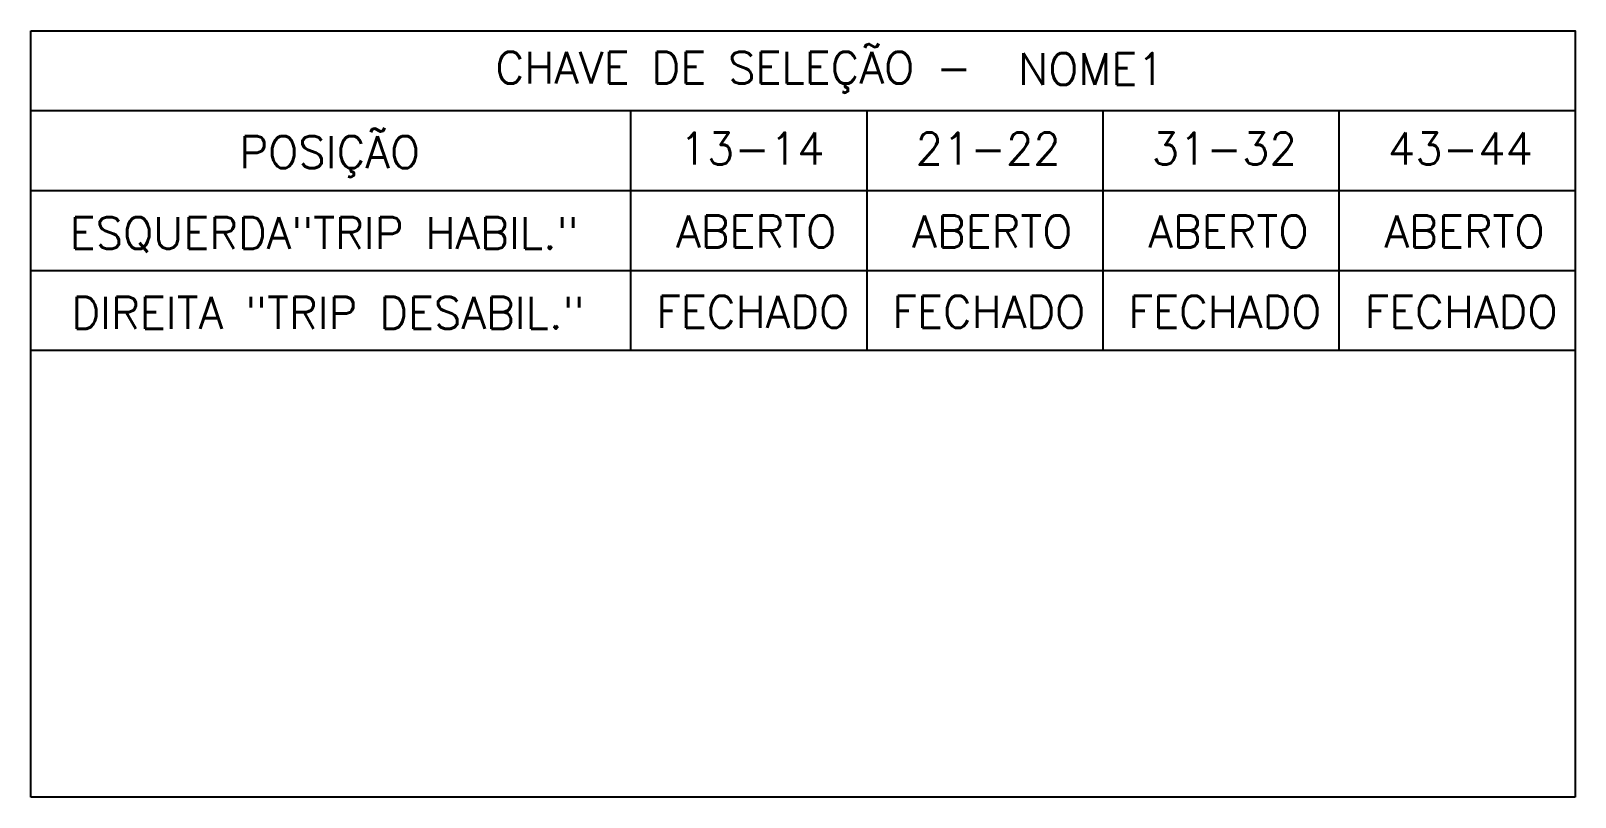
# Model space of a CAD drawing. Header units: millimetres. Extents: x 2477.9 to 2574.7, y 1911.5 to 1959.5.
import ezdxf
from ezdxf.enums import TextEntityAlignment as Align

# ---------------------------------------------------------------- set-up
doc = ezdxf.new("R2010")
doc.units = ezdxf.units.MM
doc.styles.add('ROMANS', font='romans')

msp = doc.modelspace()

# ---------------------------------------------------------------- linework, layer by layer
for p, q in [((2477.945, 1959.537), (2574.675, 1959.537)), ((2477.945, 1911.537), (2477.945, 1954.537)), ((2515.511, 1954.537), (2515.511, 1939.537)), ((2530.302, 1954.537), (2530.302, 1939.537)), ((2545.093, 1954.537), (2545.093, 1939.537)), ((2559.884, 1954.537), (2559.884, 1939.537)), ((2574.675, 1954.537), (2574.675, 1911.537)), ((2477.945, 1949.537), (2560.743, 1949.537)), ((2515.511, 1949.537), (2574.675, 1949.537)), ((2477.945, 1944.537), (2574.675, 1944.537)), ((2477.945, 1939.537), (2574.675, 1939.537))]:
    msp.add_line(p, q)
at = {"linetype": 'Continuous'}
for p, q in [((2553.078, 1954.537), (2477.945, 1954.537)), ((2574.675, 1911.537), (2477.945, 1911.537))]:
    msp.add_line(p, q, dxfattribs=at)
msp.add_lwpolyline([(2477.945, 1959.537), (2574.675, 1959.537), (2574.675, 1954.537), (2477.945, 1954.537)], close=True)

# ---------------------------------------------------------------- texts
at = {"color": 7, "linetype": 'Continuous', "style": 'ROMANS'}
for s, p in [('CHAVE DE SELEÇÃO -', (2521.961, 1956.233)), ('POSIÇÃO', (2496.666, 1950.946)), ('13-14', (2523.117, 1951.165)), ('21-22', (2537.908, 1951.165)), ('31-32', (2552.699, 1951.165)), ('43-44', (2567.489, 1951.165)), ('ESQUERDA"TRIP HABIL."', (2496.315, 1945.876)), ('ABERTO', (2523.377, 1945.978)), ('ABERTO', (2538.167, 1945.978)), ('ABERTO', (2552.958, 1945.978)), ('ABERTO', (2567.749, 1945.978)), ('DIREITA "TRIP DESABIL."', (2496.556, 1940.876)), ('FECHADO', (2523.157, 1940.944)), ('FECHADO', (2537.948, 1940.944)), ('FECHADO', (2552.739, 1940.944)), ('FECHADO', (2567.53, 1940.944))]:
    msp.add_text(s, height=2, dxfattribs=at).set_placement(p, align=Align.CENTER)
msp.add_attdef('NOME1', (2539.788, 1956.148), '', height=2, dxfattribs=at)

doc.saveas('drawing.dxf')
